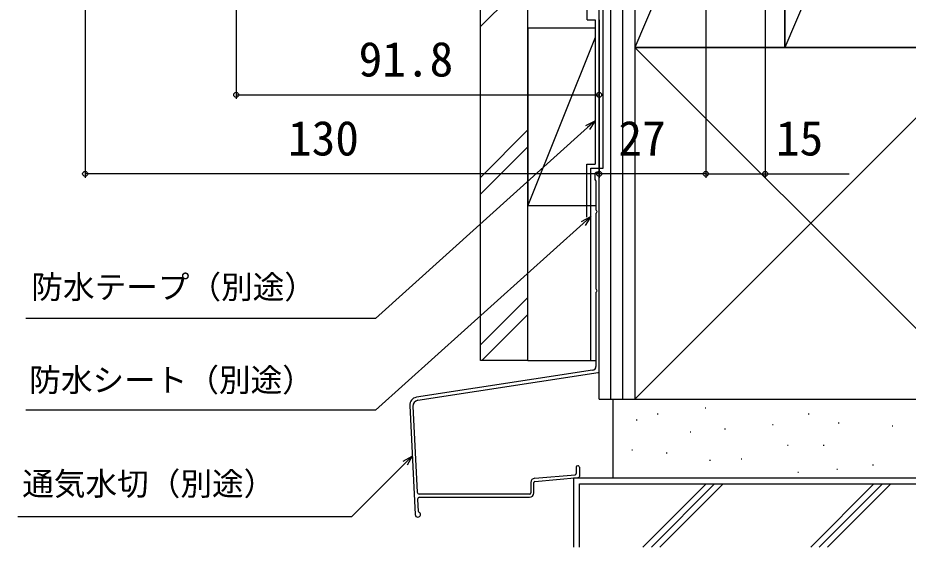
# Model space of a CAD drawing. Units: millimetres, scale not verified. Extents: x -525 to 525, y -783 to 778.
# Drawn here: x -259.3 to -34.1, y -250.2 to -116.2 of the extents above; entities that cross this region are included whole.
import ezdxf
from ezdxf.enums import TextEntityAlignment as Align

# ---------------------------------------------------------------- set-up
doc = ezdxf.new("R2010")
doc.units = ezdxf.units.MM
doc.header["$LTSCALE"] = 4
for name, color, linetype in [('0-7_YKK_D', 6, 'Continuous'), ('0-9_YSS_K', 3, 'Continuous'), ('0-A_YSS_KE', 3, 'Continuous')]:
    doc.layers.add(name, color=color, linetype=linetype)
doc.styles.add('ＭＳ ゴシック', font='')
doc.styles.get('ＭＳ ゴシック').set_extended_font_data('MS Gothic')

msp = doc.modelspace()

# ---------------------------------------------------------------- linework, layer by layer
at = {"layer": '0-7_YKK_D'}
for p, q in [((-85.3, -23.7), (-85.3, -156.7)), ((-85.3, -23.7), (-85.3, -156.7)), ((-70.3, -23.4), (-70.3, -156.7)), ((-242.3, -96.4), (-242.3, -156.7)), ((-204.1, -94.7), (-204.1, -136.7)), ((-112.3, -116.7), (-112.3, -156.7)), ((-112.3, -116.7), (-112.3, -136.7)), ((-112.3, -116.7), (-112.3, -156.7)), ((-204.1, -135.7), (-112.3, -135.7)), ((-112.3, -155.7), (-242.3, -155.7)), ((-85.3, -155.7), (-112.3, -155.7))]:
    msp.add_line(p, q, dxfattribs=at)
for points in [[(-113.3, -142.274), (-115.195, -143.98), (-168.844, -192.286), (-257.329, -192.286)], [(-115.652, -143.473), (-113.3, -142.274), (-114.738, -144.488)], [(-85.3, -155.7), (-70.3, -155.7), (-49.023, -155.7)], [(-114.4, -166.528), (-116.295, -168.234), (-168.844, -215.549), (-257.329, -215.549)], [(-116.753, -167.727), (-114.4, -166.528), (-115.838, -168.742)], [(-159.572, -227.117), (-161.375, -228.92), (-174.966, -242.511), (-259.341, -242.511)], [(-161.858, -228.437), (-159.572, -227.117), (-160.892, -229.403)]]:
    msp.add_lwpolyline(points, dxfattribs=at)
for centre in [(-204.1, -135.7), (-112.3, -135.7), (-242.3, -155.7), (-112.3, -155.7), (-112.3, -155.7), (-85.3, -155.7), (-85.3, -155.7), (-70.3, -155.7)]:
    msp.add_circle(centre, 0.637, dxfattribs=at)
at = {"layer": '0-9_YSS_K'}
for p, q in [((-109.3, -212.7), (-109.3, -22.7)), ((-106.3, -212.7), (-106.3, -22.7)), ((-65.3, -34.7), (-103.3, -123.7)), ((-27.3, -34.7), (-65.3, -123.7)), ((-130.3, -106.408), (-142.3, -118.408)), ((-130.3, -118.699), (-113.289, -118.699)), ((-130.3, -118.699), (-130.3, -163.699)), ((-112.3, -163.699), (-112.3, -118.699)), ((-113.289, -121.172), (-130.3, -163.699)), ((-14.3, -123.7), (-103.3, -212.7)), ((-103.3, -123.7), (-14.3, -212.7)), ((-130.3, -144.592), (-142.3, -156.592)), ((-130.3, -148.834), (-142.3, -160.834)), ((-130.3, -163.699), (-113.3, -163.699)), ((-130.3, -187.018), (-142.3, -199.018)), ((-130.3, -191.261), (-141.968, -202.928)), ((-130.3, -202.928), (-113.1, -202.928)), ((-85.484, -214.94), (-85.284, -214.94)), ((-102.885, -217.967), (-102.685, -217.967)), ((-97.589, -216.453), (-97.389, -216.453)), ((-59.382, -216.453), (-59.182, -216.453)), ((-80.566, -220.236), (-80.366, -220.236)), ((-68.461, -219.101), (-68.261, -219.101)), ((-51.816, -218.723), (-51.616, -218.723)), ((-38.197, -219.48), (-37.997, -219.48)), ((-89.267, -220.993), (-89.067, -220.993)), ((-64.678, -224.398), (-64.478, -224.398)), ((-55.599, -224.398), (-55.399, -224.398)), ((-104.02, -225.532), (-103.82, -225.532)), ((-95.32, -226.289), (-95.12, -226.289)), ((-84.349, -228.18), (-84.149, -228.18)), ((-76.405, -227.802), (-76.205, -227.802)), ((-43.115, -229.315), (-42.915, -229.315)), ((-62.03, -231.207), (-61.83, -231.207)), ((-52.194, -230.45), (-51.994, -230.45)), ((-117.3, -250.201), (-117.3, -234.2)), ((-117.3, -234.2), (-0.3, -234.2)), ((-101.202, -250.201), (-85.2, -234.2)), ((-99.08, -250.201), (-83.079, -234.2)), ((-96.959, -250.201), (-80.958, -234.2)), ((-42.774, -234.2), (-58.775, -250.201)), ((-56.654, -250.201), (-40.653, -234.2)), ((-38.531, -234.2), (-54.533, -250.201))]:
    msp.add_line(p, q, dxfattribs=at)
at = {"layer": '0-A_YSS_KE'}
for p, q in [((-112.3, -212.7), (-112.3, -22.7)), ((-111.3, -154.27), (-111.3, -23.7)), ((-103.3, -22.7), (-103.3, -212.7)), ((-115.289, -116.698), (-115.289, -91.698)), ((-142.3, -202.928), (-142.3, -102.242)), ((-65.3, -123.7), (-27.3, -123.7)), ((-115.4, -153.27), (-113.289, -153.27)), ((-115.4, -166.698), (-115.4, -153.27)), ((-114.4, -154.27), (-111.301, -154.27)), ((-114.4, -202.928), (-114.4, -154.27)), ((-113.4, -155.819), (-113.4, -157.069)), ((-113.1, -157.457), (-113.1, -164.811)), ((-112.3, -205.691), (-112.3, -155.819)), ((-113.1, -165.728), (-113.1, -184.811)), ((-113.1, -185.728), (-113.1, -204.426)), ((-130.3, -202.928), (-142.3, -202.928)), ((-113.931, -205.412), (-158.516, -212.266)), ((-158.128, -213.011), (-112.549, -205.987)), ((-112.3, -212.7), (-103.3, -212.7)), ((-108.801, -212.7), (-108.801, -232.7)), ((-108.801, -212.7), (-8.801, -212.7)), ((-160.21, -214.343), (-158.831, -241.952)), ((-159.398, -214.569), (-158.312, -236.294)), ((-128.595, -232.749), (-118.374, -231.86)), ((-118.1, -229.969), (-118.1, -231.561)), ((-117.3, -229.969), (-117.3, -232.294)), ((-129.6, -233.844), (-129.6, -236.469)), ((-128.8, -236.469), (-128.8, -233.844)), ((-128.526, -233.546), (-117.574, -232.593)), ((-118.8, -232.7), (-118.8, -250.201)), ((-8.801, -232.7), (-108.801, -232.7)), ((-158.222, -238.094), (-158.074, -241.062)), ((-129.9, -236.769), (-157.813, -236.769)), ((-157.723, -237.569), (-129.9, -237.569)), ((-158.182, -242.569), (-158.15, -242.569))]:
    msp.add_line(p, q, dxfattribs=at)
for points in [[(-65.3, -34.7), (-103.3, -34.7), (-103.3, -123.7), (-65.3, -123.7)], [(-65.3, -34.7), (-65.3, -123.7), (-65.3, -34.7)], [(-130.3, -202.928), (-130.3, -102.242), (-142.3, -102.242)], [(-115.289, -116.698), (-113.289, -116.698), (-113.289, -153.27)], [(1.2, -250.201), (1.2, -232.7), (-118.8, -232.7)]]:
    msp.add_lwpolyline(points, dxfattribs=at)
msp.add_lwpolyline([(-14.3, -212.7), (-14.3, -123.7), (-103.3, -123.7), (-103.3, -212.7)], close=True, dxfattribs=at)
for centre, radius, start, end in [((-112.85, -155.819), 0.55, 359.99998, 180.00167), ((-113.2, -157.069), 0.2, 179.99694, 255.51968), ((-113.3, -157.457), 0.2, 360, 75.52165), ((-112.9, -164.811), 0.2, 180.00003, 246.42147), ((-112.9, -165.728), 0.2, 113.57855, 179.99998), ((-113.1, -165.269), 0.3, 293.57987, 66.42007), ((-112.9, -184.811), 0.2, 180.00003, 246.42147), ((-112.9, -185.728), 0.2, 113.57855, 179.99998), ((-113.1, -185.269), 0.3, 293.57987, 66.42007), ((-114.1, -204.426), 1, 279.71601, 0), ((-112.6, -205.691), 0.3, 279.71625, 0), ((-158.212, -214.243), 2, 98.74002, 182.85963), ((-157.899, -214.494), 1.5, 98.76138, 182.85963), ((-117.7, -229.969), 0.4, 90.00009, 180), ((-117.7, -229.969), 0.4, 0, 90.00009), ((-118.4, -231.561), 0.3, 274.96983, 0), ((-128.5, -233.844), 1.1, 94.96983, 180), ((-128.5, -233.844), 0.3, 94.96983, 180), ((-117.6, -232.294), 0.3, 274.96983, 0), ((-157.813, -236.269), 0.5, 182.85963, 270.0001), ((-129.9, -236.469), 1.1, 270, 360), ((-129.9, -236.469), 0.3, 270, 360), ((-157.723, -238.069), 0.5, 90.0001, 182.85963), ((-158.182, -241.919), 0.65, 182.85963, 270.0001), ((-158.15, -241.919), 0.65, 270.0001, 66.73014), ((-157.775, -241.047), 0.3, 182.85963, 246.73014)]:
    msp.add_arc(centre, radius, start, end, dxfattribs=at)

# ---------------------------------------------------------------- texts
at = {"layer": '0-7_YKK_D', "style": 'ＭＳ ゴシック'}
for s, height, p in [('91.8', 8.798, (-173.132, -133.7)), ('130', 8.798, (-191.004, -153.7)), ('27', 8.798, (-107.425, -153.7)), ('15', 8.798, (-67.591, -153.7)), ('防水テープ（別途）', 5.865, (-255.925, -189.038)), ('防水シート（別途）', 5.865, (-256.455, -212.572)), ('通気水切（別途）', 5.865, (-258.227, -238.826))]:
    msp.add_text(s, height=height, dxfattribs=at).set_placement(p, align=Align.BOTTOM_LEFT)

doc.saveas('drawing.dxf')
